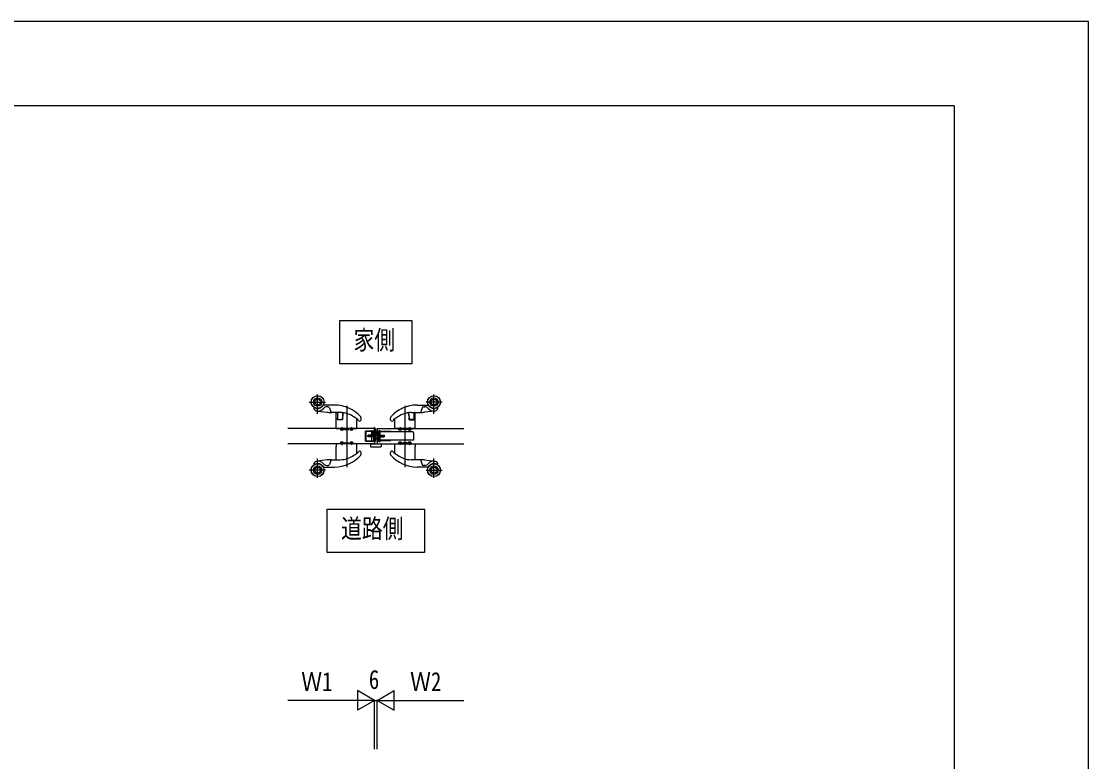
# Model space of a CAD drawing. Units: millimetres, scale not verified. Extents: x -4205 to 4205, y -2970 to 2970.
# Drawn here: x 1745 to 4205, y 1263 to 2970 of the extents above; entities that cross this region are included whole.
import ezdxf
from ezdxf.enums import TextEntityAlignment as Align

# ---------------------------------------------------------------- set-up
doc = ezdxf.new("R2010")
doc.units = ezdxf.units.MM
doc.header["$LTSCALE"] = 12
for name, color, linetype in [('0-2_USER1', 3, 'Continuous'), ('0-3_YKK_12', 2, 'Continuous'), ('0-4_YKK_A1', 4, 'Continuous'), ('0-5_YKK_D', 6, 'Continuous'), ('0-6_YKK_ZWAK', 7, 'Continuous')]:
    doc.layers.add(name, color=color, linetype=linetype)
doc.styles.add('ＭＳ ゴシック', font='')
doc.styles.get('ＭＳ ゴシック').set_extended_font_data('MS Gothic')

msp = doc.modelspace()

# ---------------------------------------------------------------- linework, layer by layer
at = {"layer": '0-2_USER1'}
for points in [[(2478.82, 2180.08), (2478.82, 2280.08), (2645.22, 2280.08), (2645.22, 2180.08)], [(2450.02, 1745.08), (2450.02, 1845.08), (2674.02, 1845.08), (2674.02, 1745.08)]]:
    msp.add_lwpolyline(points, close=True, dxfattribs=at)
at = {"layer": '0-3_YKK_12'}
for p, q in [((2562.02, 2014), (2562.02, 2031)), ((2561.82, 2013.5), (2542.3, 2013.5))]:
    msp.add_line(p, q, dxfattribs=at)
at = {"layer": '0-4_YKK_A1'}
for p, q in [((2408.72, 2092), (2446.32, 2092)), ((2428.02, 2065.12), (2428.02, 2109.6)), ((2715.32, 2092), (2677.72, 2092)), ((2696.02, 2065.12), (2696.02, 2109.6)), ((2426.83, 2071.27), (2449.56, 2068.54)), ((2467.02, 2085), (2442.16, 2085)), ((2452.3, 2081), (2448.93, 2081)), ((2455.17, 2078.88), (2458.09, 2069.41)), ((2458.51, 2068), (2459.98, 2068)), ((2480.02, 2068), (2459.98, 2068)), ((2471.02, 2054), (2471.02, 2067)), ((2473.52, 2066.5), (2473.52, 2054)), ((2486.39, 2067.17), (2485.86, 2061.14)), ((2485.87, 2060.99), (2486.4, 2067.06)), ((2486.41, 2067.31), (2486.42, 2067.31)), ((2495.02, 2083.4), (2495.02, 1941.54)), ((2629.02, 2083.4), (2629.02, 1941.54)), ((2637.63, 2067.31), (2637.62, 2067.31)), ((2638.17, 2060.99), (2637.64, 2067.06)), ((2637.65, 2067.17), (2638.18, 2061.14)), ((2644.02, 2068), (2664.06, 2068)), ((2650.52, 2066.5), (2650.52, 2054)), ((2653.02, 2054), (2653.02, 2067)), ((2657.02, 2085), (2681.88, 2085)), ((2665.52, 2068), (2664.06, 2068)), ((2668.87, 2078.88), (2665.95, 2069.41)), ((2671.74, 2081), (2675.11, 2081)), ((2697.21, 2071.27), (2674.48, 2068.54)), ((2471.02, 2031), (2471.02, 2054)), ((2471.02, 2054), (2473.52, 2054)), ((2473.52, 2054), (2473.52, 2051.3)), ((2485.02, 2051.3), (2473.52, 2051.3)), ((2474.02, 2066), (2474.02, 2064.23)), ((2474.52, 2051.5), (2484.56, 2051.5)), ((2485.02, 2051.3), (2485.43, 2056.01)), ((2485.4, 2055.86), (2485.06, 2051.96)), ((2485.86, 2061.14), (2485.4, 2055.86)), ((2518.02, 2031), (2518.02, 2052.81)), ((2528.02, 2051.26), (2528.02, 2055.65)), ((2596.02, 2051.26), (2596.02, 2055.65)), ((2606.02, 2031), (2606.02, 2052.81)), ((2638.18, 2061.14), (2638.64, 2055.86)), ((2639.02, 2051.3), (2638.61, 2056.01)), ((2638.64, 2055.86), (2638.98, 2051.96)), ((2639.02, 2051.3), (2650.52, 2051.3)), ((2649.52, 2051.5), (2639.48, 2051.5)), ((2650.02, 2066), (2650.02, 2064.23)), ((2650.52, 2054), (2650.52, 2051.3)), ((2653.02, 2054), (2650.52, 2054)), ((2653.02, 2031), (2653.02, 2054)), ((2559.02, 2031), (2359.02, 2031)), ((2471.02, 2031), (2518.02, 2031)), ((2480.52, 2030), (2480.62, 2028.88)), ((2484.02, 2034.47), (2484.02, 2026.43)), ((2487.42, 2028.88), (2487.52, 2030)), ((2490.02, 2031), (2490.02, 2029.3)), ((2490.32, 2029), (2499.72, 2029)), ((2500.02, 2029.3), (2500.02, 2031)), ((2502.22, 2030), (2502.22, 2031)), ((2509.82, 2030), (2502.22, 2030)), ((2502.52, 2030), (2502.62, 2028.88)), ((2506.02, 2034.03), (2506.02, 2026.43)), ((2509.42, 2028.88), (2509.52, 2030)), ((2509.82, 2031), (2509.82, 2030)), ((2538.52, 2002.5), (2538.52, 2024.5)), ((2538.52, 2024.5), (2559.02, 2024.5)), ((2539.52, 2025.5), (2558.02, 2025.5)), ((2539.52, 2002.5), (2539.52, 2024.5)), ((2552.02, 2025), (2552.02, 2002)), ((2552.52, 2025.5), (2556.52, 2025.5)), ((2552.52, 2022.5), (2559.02, 2022.5)), ((2565.02, 2021), (2553.52, 2021)), ((2558.02, 2025.5), (2556.52, 2025.5)), ((2556.52, 2025.5), (2558.02, 2025.5)), ((2556.52, 2025.5), (2556.52, 2001.5)), ((2558.02, 2032), (2558.02, 2033.5)), ((2558.02, 2001.5), (2558.02, 2025.5)), ((2558.02, 2023.9), (2558.02, 2025.5)), ((2558.02, 2022.92), (2558.02, 2023.9)), ((2558.02, 2023.08), (2558.02, 2001.5)), ((2559.02, 2031), (2559.02, 1996)), ((2559.02, 2024), (2559.02, 2031)), ((2559.02, 2002.5), (2559.02, 2024.5)), ((2559.02, 2001), (2559.02, 2022.5)), ((2560.22, 2017.5), (2560.22, 2009.5)), ((2560.52, 2017.5), (2560.52, 2009.5)), ((2560.52, 2009.5), (2560.52, 2017.5)), ((2565.02, 2031), (2765.02, 2031)), ((2565.02, 2031), (2565.02, 1996)), ((2565.02, 2026), (2566.52, 2026)), ((2565.02, 2001), (2565.02, 2026)), ((2565.32, 2017.5), (2565.02, 2017.5)), ((2565.32, 2017.5), (2565.32, 2009.5)), ((2567.32, 2015.5), (2565.32, 2017.5)), ((2566.52, 2001), (2566.52, 2026)), ((2569.02, 2024), (2566.52, 2024)), ((2569.02, 2023), (2566.52, 2023)), ((2569.02, 2018.5), (2568.12, 2018.5)), ((2568.12, 2008.5), (2568.12, 2018.5)), ((2569.02, 2025.9), (2569.02, 2001.1)), ((2570.02, 2025.9), (2569.02, 2025.9)), ((2569.02, 2018.5), (2569.02, 2023)), ((2570.02, 2001.1), (2570.02, 2025.9)), ((2596.52, 2024), (2572.02, 2024)), ((2647.42, 2023), (2572.02, 2023)), ((2596.52, 2023), (2596.52, 2024)), ((2653.02, 2031), (2606.02, 2031)), ((2614.22, 2031), (2614.22, 2030)), ((2614.22, 2030), (2621.82, 2030)), ((2614.62, 2028.88), (2614.52, 2030)), ((2618.02, 2034.03), (2618.02, 2026.43)), ((2621.52, 2030), (2621.42, 2028.88)), ((2621.82, 2030), (2621.82, 2031)), ((2624.02, 2029.3), (2624.02, 2031)), ((2633.72, 2029), (2624.32, 2029)), ((2634.02, 2031), (2634.02, 2029.3)), ((2636.62, 2028.88), (2636.52, 2030)), ((2640.02, 2034.47), (2640.02, 2026.43)), ((2643.52, 2030), (2643.42, 2028.88)), ((2559.02, 1996), (2359.02, 1996)), ((2471.02, 1996), (2471.02, 1993)), ((2518.02, 1996), (2471.02, 1996)), ((2471.02, 1993), (2471.02, 1989.5)), ((2480.22, 1996), (2480.22, 1997)), ((2480.22, 1997), (2487.82, 1997)), ((2480.62, 1998.12), (2480.52, 1997)), ((2484.02, 2000.57), (2484.02, 1992.53)), ((2487.52, 1997), (2487.42, 1998.12)), ((2487.82, 1997), (2487.82, 1996)), ((2490.02, 1996), (2490.02, 1997.7)), ((2490.32, 1998), (2499.72, 1998)), ((2500.02, 1996), (2500.02, 1997.7)), ((2502.62, 1998.12), (2502.52, 1997)), ((2506.02, 2000.57), (2506.02, 1992.97)), ((2509.52, 1997), (2509.42, 1998.12)), ((2518.02, 1974.19), (2518.02, 1996)), ((2538.52, 2002.5), (2559.02, 2002.5)), ((2539.52, 2001.5), (2558.02, 2001.5)), ((2544.52, 2011.5), (2544.52, 2015.5)), ((2559.02, 2015.5), (2544.52, 2015.5)), ((2559.02, 2015.12), (2544.52, 2015.12)), ((2559.02, 2011.88), (2544.52, 2011.88)), ((2559.02, 2011.5), (2544.52, 2011.5)), ((2550.02, 1996), (2550.02, 1989.5)), ((2550.02, 1996), (2574.02, 1996)), ((2556.52, 2001.5), (2552.52, 2001.5)), ((2555.52, 2016.38), (2560.02, 2011.13)), ((2556.52, 2001.5), (2558.02, 2001.5)), ((2556.52, 2001.5), (2558.02, 2001.5)), ((2558.02, 2017), (2559.02, 2017)), ((2559.02, 2010), (2558.02, 2010)), ((2559.02, 2010.7), (2559.02, 2016.3)), ((2560.22, 2009.5), (2559.02, 2010.7)), ((2560.02, 2011.13), (2563.36, 2007.22)), ((2560.52, 2009.5), (2560.22, 2009.5)), ((2565.32, 2009.5), (2565.02, 2009.5)), ((2566.52, 2001), (2565.02, 2001)), ((2565.02, 1996), (2765.02, 1996)), ((2567.32, 2011.5), (2565.32, 2009.5)), ((2572.02, 2015.5), (2567.32, 2015.5)), ((2567.32, 2015.5), (2567.32, 2011.5)), ((2567.32, 2015.1), (2572.02, 2015.1)), ((2567.32, 2011.9), (2572.02, 2011.9)), ((2572.02, 2011.5), (2567.32, 2011.5)), ((2568.12, 2008.5), (2569.02, 2008.5)), ((2569.02, 2001.3), (2569.02, 2008.5)), ((2569.02, 2001.1), (2570.02, 2001.1)), ((2572.02, 2015.5), (2581.02, 2015.5)), ((2572.02, 2015.1), (2581.02, 2015.1)), ((2572.02, 2011.9), (2581.02, 2011.9)), ((2572.02, 2011.5), (2581.02, 2011.5)), ((2649.02, 2004), (2572.02, 2004)), ((2572.02, 2003), (2596.52, 2003)), ((2574.02, 1996), (2574.02, 1989.5)), ((2581.02, 2015.5), (2581.02, 2011.5)), ((2596.52, 2004), (2596.52, 2003)), ((2606.02, 1996), (2653.02, 1996)), ((2606.02, 1974.19), (2606.02, 1996)), ((2614.52, 1997), (2614.62, 1998.12)), ((2618.02, 2000.57), (2618.02, 1992.97)), ((2621.42, 1998.12), (2621.52, 1997)), ((2624.02, 1996), (2624.02, 1997.7)), ((2633.72, 1998), (2624.32, 1998)), ((2634.02, 1996), (2634.02, 1997.7)), ((2636.22, 1997), (2636.22, 1996)), ((2643.82, 1997), (2636.22, 1997)), ((2636.52, 1997), (2636.62, 1998.12)), ((2640.02, 2000.57), (2640.02, 1992.53)), ((2643.42, 1998.12), (2643.52, 1997)), ((2643.82, 1996), (2643.82, 1997)), ((2653.02, 1996), (2653.02, 1993)), ((2653.02, 1993), (2653.02, 1989.5)), ((2471.02, 1959.5), (2471.02, 1989.5)), ((2528.02, 1971.35), (2528.02, 1975.74)), ((2551.02, 1988.5), (2573.02, 1988.5)), ((2596.02, 1971.35), (2596.02, 1975.74)), ((2653.02, 1959.5), (2653.02, 1989.5)), ((2449.56, 1958.46), (2426.83, 1955.73)), ((2428.02, 1917.4), (2428.02, 1961.88)), ((2448.93, 1946), (2452.3, 1946)), ((2458.09, 1957.59), (2455.17, 1948.12)), ((2459.98, 1959), (2458.51, 1959)), ((2459.98, 1959), (2480.02, 1959)), ((2664.06, 1959), (2644.02, 1959)), ((2664.06, 1959), (2665.52, 1959)), ((2665.95, 1957.59), (2668.87, 1948.12)), ((2675.11, 1946), (2671.74, 1946)), ((2674.48, 1958.46), (2697.21, 1955.73)), ((2696.02, 1917.4), (2696.02, 1961.88)), ((2446.32, 1935), (2408.72, 1935)), ((2442.16, 1942), (2467.02, 1942)), ((2681.88, 1942), (2657.02, 1942)), ((2677.72, 1935), (2715.32, 1935))]:
    msp.add_line(p, q, dxfattribs=at)
for points in [[(2474.02, 2064.23), (2474.02, 2054.8), (2474.02, 2052)], [(2650.02, 2064.23), (2650.02, 2054.8), (2650.02, 2052)], [(2487.82, 2031), (2487.82, 2030), (2480.22, 2030), (2480.22, 2031)], [(2559.02, 2022.5), (2559.02, 2024), (2552.52, 2024), (2552.52, 2022.5)], [(2553.02, 2020.5), (2553.02, 2019.3), (2555.52, 2016.38)], [(2560.52, 2031), (2560.52, 2001), (2559.02, 2001)], [(2560.52, 2017.5), (2560.22, 2017.5), (2559.02, 2016.3)], [(2571.02, 2001.1), (2572.02, 2001.1), (2572.02, 2025.9), (2571.02, 2025.9), (2570.02, 2025.9)], [(2570.02, 2001.1), (2571.02, 2001.1), (2571.02, 2025.9)], [(2636.22, 2031), (2636.22, 2030), (2643.82, 2030), (2643.82, 2031)], [(2649.02, 2021.4), (2649.02, 2005.6), (2649.02, 2004)], [(2502.22, 1996), (2502.22, 1997), (2509.82, 1997), (2509.82, 1996)], [(2569.02, 2001.3), (2567.82, 2001.3), (2566.52, 2001.3)], [(2621.82, 1996), (2621.82, 1997), (2614.22, 1997), (2614.22, 1996)]]:
    msp.add_lwpolyline(points, dxfattribs=at)
for centre, radius in [((2428.02, 2092), 15), ((2428.02, 2092), 14.7), ((2428.02, 2092), 9.71), ((2428.02, 2092), 6.62), ((2696.02, 2092), 15), ((2696.02, 2092), 14.7), ((2696.02, 2092), 9.71), ((2696.02, 2092), 6.62), ((2428.02, 1935), 15), ((2428.02, 1935), 14.7), ((2428.02, 1935), 9.71), ((2696.02, 1935), 15), ((2696.02, 1935), 14.7), ((2696.02, 1935), 9.71), ((2428.02, 1935), 6.62), ((2696.02, 1935), 6.62)]:
    msp.add_circle(centre, radius, dxfattribs=at)
for centre, radius, start, end in [((2420.45, 2077.34), 1.5, 62.67786, 207.00257), ((2428.02, 2081.2), 10, 207.00257, 263.14008), ((2428.02, 2092), 15, 242.67786, 328.99194), ((2428.02, 2092), 15, 261.17985, 278.82015), ((2428.02, 2081.2), 10, 263.14008, 270), ((2428.02, 2088.4), 17.2, 270, 320.22969), ((2442.16, 2083.5), 1.5, 90.00099, 148.99194), ((2448.93, 2071), 10, 90, 140.22969), ((2458.51, 2143), 75, 263.14008, 270), ((2452.3, 2078), 3, 17.10292, 90), ((2460, 2070), 2, 197.10292, 210), ((2460, 2070), 2, 210, 270), ((2467.02, 2005), 80, 41.1281, 89.99959), ((2472.02, 2067), 1, 90, 180), ((2472.02, 2066.5), 1.5, 0, 90), ((2471.02, 2066), 3, 0, 41.81031), ((2480.02, 2018), 50, 68.13628, 89.99998), ((2488.38, 2067), 2, 163.07655, 175), ((2486.9, 2067.02), 0.5, 82.01427, 175), ((2657.02, 2005), 80, 90.00041, 138.8719), ((2644.02, 2018), 50, 90.00002, 111.86372), ((2637.14, 2067.02), 0.5, 5, 97.98573), ((2635.66, 2067), 2, 5, 16.92345), ((2653.02, 2066), 3, 138.18969, 180), ((2652.02, 2066.5), 1.5, 90, 180), ((2652.02, 2067), 1, 0, 90), ((2664.04, 2070), 2, 270, 330), ((2665.52, 2143), 75, 270, 276.85992), ((2664.04, 2070), 2, 330, 342.89708), ((2671.74, 2078), 3, 90, 162.89708), ((2675.11, 2071), 10, 39.77031, 90), ((2681.88, 2083.5), 1.5, 31.00806, 89.99901), ((2696.02, 2088.4), 17.2, 219.77031, 270), ((2696.02, 2092), 15, 211.00806, 297.32214), ((2696.02, 2092), 15, 261.17985, 278.82015), ((2696.02, 2081.2), 10, 270, 276.85992), ((2696.02, 2081.2), 10, 276.85992, 332.99743), ((2703.59, 2077.34), 1.5, 332.99743, 117.32214), ((2474.52, 2052), 0.5, 180, 270), ((2484.56, 2052), 0.5, 270, 355), ((2468.85, 1990.16), 80, 47.40829, 68.13629), ((2517.02, 2052.81), 1, 0, 38.17852), ((2525.02, 2051.25), 3, 227.26797, 0.1403), ((2525.02, 2055.65), 3, 0, 41.1286), ((2599.02, 2055.65), 3, 138.8714, 180), ((2599.02, 2051.25), 3, 179.8597, 312.73203), ((2655.19, 1990.16), 80, 111.86371, 132.59171), ((2607.02, 2052.81), 1, 141.82148, 180), ((2639.48, 2052), 0.5, 185, 270), ((2649.52, 2052), 0.5, 270, 0), ((2481.91, 2028.99), 1.3, 185, 254.11915), ((2484.02, 2036.4), 9, 254.11915, 285.88085), ((2486.13, 2028.99), 1.3, 285.88085, 355), ((2490.32, 2029.3), 0.3, 180, 270), ((2499.72, 2029.3), 0.3, 270, 0), ((2503.91, 2028.99), 1.3, 185, 254.11915), ((2506.02, 2036.4), 9, 254.11915, 285.88085), ((2508.13, 2028.99), 1.3, 285.88085, 355), ((2539.52, 2024.5), 1, 90, 180), ((2552.52, 2025), 0.5, 90, 180), ((2553.52, 2020.5), 0.5, 90, 180), ((2558.02, 2031), 2.5, 0, 90), ((2558.02, 2031), 1, 0, 90), ((2615.91, 2028.99), 1.3, 185, 254.11915), ((2618.02, 2036.4), 9, 254.11915, 285.88085), ((2620.13, 2028.99), 1.3, 285.88085, 355), ((2624.32, 2029.3), 0.3, 180, 270), ((2633.72, 2029.3), 0.3, 270, 0), ((2637.91, 2028.99), 1.3, 185, 254.11915), ((2640.02, 2036.4), 9, 254.11915, 285.88085), ((2642.13, 2028.99), 1.3, 285.88085, 355), ((2647.42, 2021.4), 1.6, 0, 90), ((2481.91, 1998.01), 1.3, 105.88085, 175), ((2484.02, 1990.6), 9, 74.11915, 105.88085), ((2486.13, 1998.01), 1.3, 5, 74.11915), ((2490.32, 1997.7), 0.3, 90, 180), ((2499.72, 1997.7), 0.3, 0, 90), ((2503.91, 1998.01), 1.3, 105.88085, 175), ((2506.02, 1990.6), 9, 74.11915, 105.88085), ((2508.13, 1998.01), 1.3, 5, 74.11915), ((2539.52, 2002.5), 1, 180, 270), ((2552.52, 2002), 0.5, 180, 270), ((2566.02, 2009.5), 3.5, 220.57456, 253.39845), ((2615.91, 1998.01), 1.3, 105.88085, 175), ((2618.02, 1990.6), 9, 74.11915, 105.88085), ((2620.13, 1998.01), 1.3, 5, 74.11915), ((2624.32, 1997.7), 0.3, 90, 180), ((2633.72, 1997.7), 0.3, 0, 90), ((2637.91, 1998.01), 1.3, 105.88085, 175), ((2640.02, 1990.6), 9, 74.11915, 105.88085), ((2642.13, 1998.01), 1.3, 5, 74.11915), ((2467.02, 2022), 80, 270.00041, 318.8719), ((2468.85, 2036.84), 80, 291.86371, 312.59171), ((2517.02, 1974.19), 1, 321.82148, 0), ((2525.02, 1975.75), 3, 359.8597, 132.73203), ((2525.02, 1971.35), 3, 318.8714, 0), ((2551.02, 1989.5), 1, 180, 270), ((2573.02, 1989.5), 1, 270, 360), ((2599.02, 1975.75), 3, 47.26797, 180.1403), ((2599.02, 1971.35), 3, 180, 221.1286), ((2657.02, 2022), 80, 221.1281, 269.99959), ((2655.19, 2036.84), 80, 227.40829, 248.13629), ((2607.02, 1974.19), 1, 180, 218.17852), ((2420.45, 1949.66), 1.5, 152.99743, 297.32214), ((2428.02, 1945.8), 10, 96.85992, 152.99743), ((2428.02, 1935), 15, 31.00806, 117.32214), ((2428.02, 1935), 15, 81.17985, 98.82015), ((2428.02, 1945.8), 10, 90, 96.85992), ((2428.02, 1938.6), 17.2, 39.77031, 90), ((2448.93, 1956), 10, 219.77031, 270), ((2458.51, 1884), 75, 90, 96.85992), ((2452.3, 1949), 3, 270, 342.89708), ((2460, 1957), 2, 150, 162.89708), ((2460, 1957), 2, 90, 150), ((2470.22, 1960), 1, 270, 323.55544), ((2472.02, 1959.5), 1, 180, 185.39634), ((2480.02, 2009), 50, 270.00002, 291.86372), ((2644.02, 2009), 50, 248.13628, 269.99998), ((2652.02, 1959.5), 1, 354.60366, 0), ((2653.82, 1960), 1, 216.44456, 270), ((2664.04, 1957), 2, 30, 90), ((2665.52, 1884), 75, 83.14008, 90), ((2664.04, 1957), 2, 17.10292, 30), ((2671.74, 1949), 3, 197.10292, 270), ((2675.11, 1956), 10, 270, 320.22969), ((2696.02, 1938.6), 17.2, 90, 140.22969), ((2696.02, 1935), 15, 62.67786, 148.99194), ((2696.02, 1935), 15, 81.17985, 98.82015), ((2696.02, 1945.8), 10, 83.14008, 90), ((2696.02, 1945.8), 10, 27.00257, 83.14008), ((2703.59, 1949.66), 1.5, 242.67786, 27.00257), ((2442.16, 1943.5), 1.5, 211.00806, 269.99901), ((2681.88, 1943.5), 1.5, 270.00099, 328.99194)]:
    msp.add_arc(centre, radius, start, end, dxfattribs=at)
at = {"layer": '0-5_YKK_D'}
for p, q in [((2514.02, 1404.13), (2359.02, 1404.13)), ((2559.02, 1404.13), (2481.08, 1404.13)), ((2559.02, 1404.13), (2520.05, 1426.63)), ((2520.05, 1426.63), (2520.05, 1381.63)), ((2559.02, 1404.13), (2520.05, 1381.63)), ((2559.02, 1404.13), (2542.02, 1404.13)), ((2559.02, 1291.25), (2559.02, 1405.13)), ((2559.02, 1291.25), (2559.02, 1405.13)), ((2559.02, 1404.13), (2565.02, 1404.13)), ((2565.02, 1404.13), (2603.99, 1426.63)), ((2565.02, 1291.25), (2565.02, 1405.13)), ((2565.02, 1291.25), (2565.02, 1405.13)), ((2565.02, 1404.13), (2582.02, 1404.13)), ((2565.02, 1404.13), (2603.99, 1381.63)), ((2565.02, 1404.13), (2642.96, 1404.13)), ((2603.99, 1381.63), (2603.99, 1426.63)), ((2610.02, 1404.13), (2765.02, 1404.13))]:
    msp.add_line(p, q, dxfattribs=at)
at = {"layer": '0-6_YKK_ZWAK'}
for q in [(-3904.98, 2775), (3895.02, -2525)]:
    msp.add_line((3895.02, 2775), q, dxfattribs=at)
msp.add_lwpolyline([(-4205, -2970), (4205, -2970), (4205, 2970), (-4205, 2970)], close=True, dxfattribs=at)

# ---------------------------------------------------------------- texts
at = {"layer": '0-2_USER1', "style": 'ＭＳ ゴシック', "width": 0.8}
for s, p in [('家側', (2510.82, 2200.08)), ('道路側', (2482.02, 1765.08))]:
    msp.add_text(s, height=43.99, dxfattribs=at).set_placement(p, align=Align.BOTTOM_LEFT)
at = {"layer": '0-5_YKK_D', "style": 'ＭＳ ゴシック', "width": 0.8}
for s, p in [('Ｗ1', (2390.12, 1412.13)), ('6', (2546.02, 1417.13)), ('Ｗ2', (2641.12, 1412.13))]:
    msp.add_text(s, height=43.99, dxfattribs=at).set_placement(p, align=Align.BOTTOM_LEFT)

doc.saveas('drawing.dxf')
